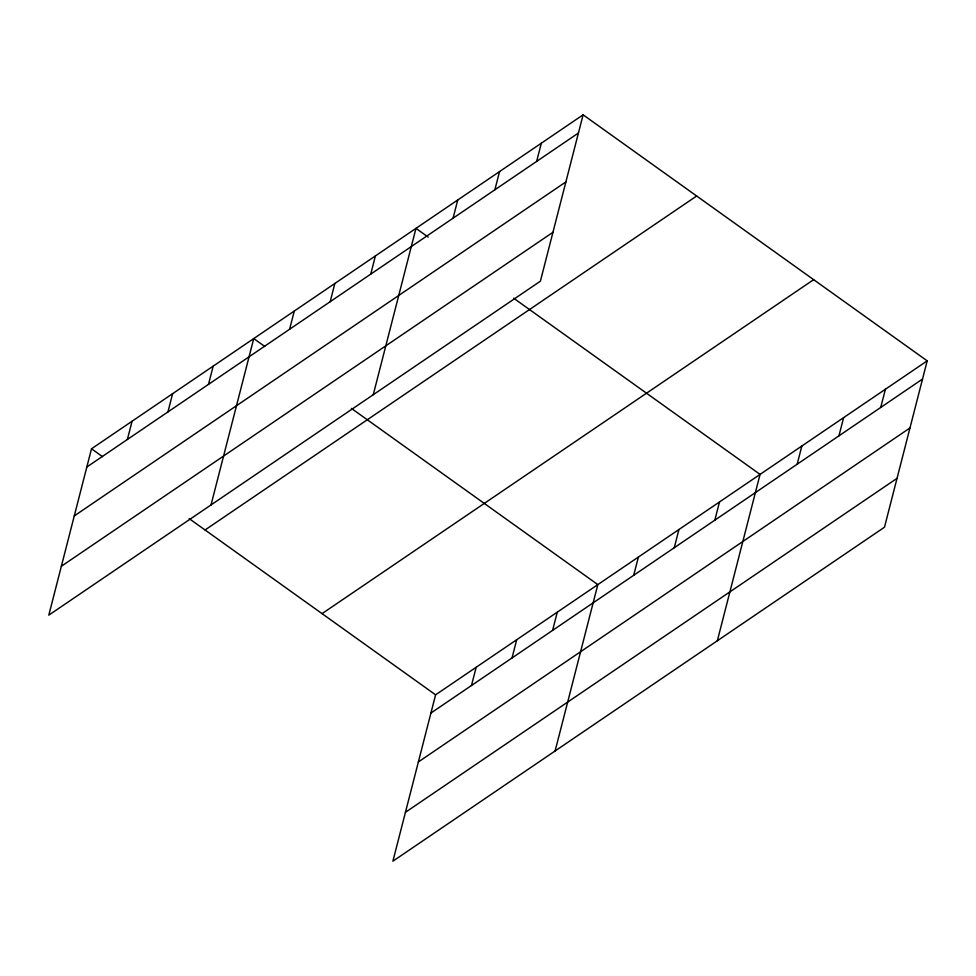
<?xml version="1.0" encoding="UTF-8"?>
<svg xmlns="http://www.w3.org/2000/svg" width="976" height="976" viewBox="0 0 976 976"><rect width="100%" height="100%" fill="white"/><g stroke="black" fill="none" stroke-linecap="round" stroke-linejoin="round"><path stroke-width="1.46" d="M583.111 114.814L91.512 448.789L48.8 615.148L540.399 281.173L583.111 114.814L927.2 360.852L884.488 527.211L392.889 861.186L435.601 694.827L927.2 360.852M127.392 439.456L132.065 421.242M167.945 411.909L172.63 393.682M208.51 384.349L213.183 366.134M211.023 504.934L253.736 338.574L264.728 346.431M289.616 329.241L294.301 311.027M330.181 301.694L334.853 283.467M370.734 274.134L375.406 255.919M373.259 394.719L415.971 228.36L428.183 237.095M453.071 218.197L457.756 199.97M494.856 189.808L499.541 171.581M536.641 161.418L541.326 143.191M471.481 685.506L476.166 667.279M512.034 657.946L516.719 639.719M552.599 630.398L557.272 612.172M555.112 750.983L597.824 584.612L351.421 408.419M633.705 575.291L638.389 557.064M674.27 547.731L678.942 529.504M714.822 520.184L719.495 501.957M717.348 640.768L760.06 474.397L513.644 298.205M797.16 464.234L801.845 446.02M838.945 435.845L843.63 417.63M880.73 407.456L885.415 389.241M86.84 467.016L578.426 133.029M74.286 515.901L565.885 181.914M61.354 566.263L552.953 232.288M205.058 529.98L696.657 196.005M322.056 613.636L813.655 279.661M430.928 713.053L922.515 379.066M418.375 761.939L909.974 427.952M405.443 812.3L897.042 478.325M91.512 448.789L102.504 456.646M189.185 518.634L435.601 694.827"/></g></svg>
